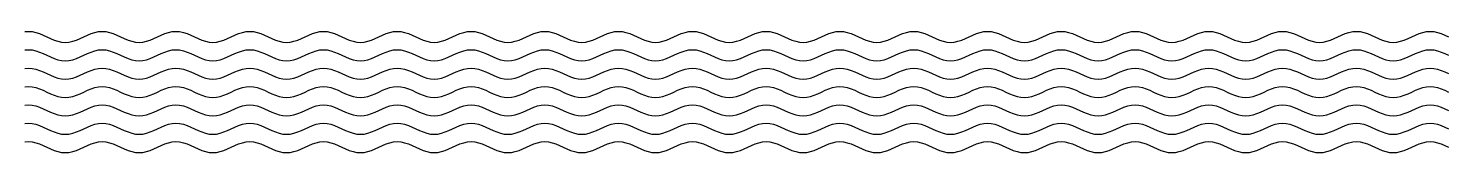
# Model space of a CAD drawing. Header units: metres. Extents: x 88 to 388, y 154 to 257.
# Drawn here: x 310.8 to 387.8, y 153.7 to 160.3 of the extents above; entities that cross this region are included whole.
import ezdxf

# ---------------------------------------------------------------- set-up
doc = ezdxf.new("R2010")
doc.units = ezdxf.units.M

msp = doc.modelspace()

# ---------------------------------------------------------------- linework, layer by layer
at = {"color": 7}
for points in [[(310.6, 160.285), (310.8, 160.3), (311, 160.285), (311.2, 160.243), (311.4, 160.176), (311.6, 160.093), (311.8, 160), (312, 159.907), (312.2, 159.824), (312.4, 159.757), (312.6, 159.715), (312.8, 159.7), (313, 159.715), (313.2, 159.757), (313.4, 159.824), (313.6, 159.907), (313.8, 160), (314, 160.093), (314.2, 160.176), (314.4, 160.243), (314.6, 160.285), (314.8, 160.3), (315, 160.285), (315.2, 160.243), (315.4, 160.176), (315.6, 160.093), (315.8, 160), (316, 159.907), (316.2, 159.824), (316.4, 159.757), (316.6, 159.715), (316.8, 159.7), (317, 159.715), (317.2, 159.757), (317.4, 159.824), (317.6, 159.907), (317.8, 160), (318, 160.093), (318.2, 160.176), (318.4, 160.243), (318.6, 160.285), (318.8, 160.3), (319, 160.285), (319.2, 160.243), (319.4, 160.176), (319.6, 160.093), (319.8, 160), (320, 159.907), (320.2, 159.824), (320.4, 159.757), (320.6, 159.715), (320.8, 159.7), (321, 159.715), (321.2, 159.757), (321.4, 159.824), (321.6, 159.907), (321.8, 160), (322, 160.093), (322.2, 160.176), (322.4, 160.243), (322.6, 160.285), (322.8, 160.3), (323, 160.285), (323.2, 160.243), (323.4, 160.176), (323.6, 160.093), (323.8, 160), (324, 159.907), (324.2, 159.824), (324.4, 159.757), (324.6, 159.715), (324.8, 159.7), (325, 159.715), (325.2, 159.757), (325.4, 159.824), (325.6, 159.907), (325.8, 160), (326, 160.093), (326.2, 160.176), (326.4, 160.243), (326.6, 160.285), (326.8, 160.3), (327, 160.285), (327.2, 160.243), (327.4, 160.176), (327.6, 160.093), (327.8, 160), (328, 159.907), (328.2, 159.824), (328.4, 159.757), (328.6, 159.715), (328.8, 159.7), (329, 159.715), (329.2, 159.757), (329.4, 159.824), (329.6, 159.907), (329.8, 160), (330, 160.093), (330.2, 160.176), (330.4, 160.243), (330.6, 160.285), (330.8, 160.3), (331, 160.285), (331.2, 160.243), (331.4, 160.176), (331.6, 160.093), (331.8, 160), (332, 159.907), (332.2, 159.824), (332.4, 159.757), (332.6, 159.715), (332.8, 159.7), (333, 159.715), (333.2, 159.757), (333.4, 159.824), (333.6, 159.907), (333.8, 160), (334, 160.093), (334.2, 160.176), (334.4, 160.243), (334.6, 160.285), (334.8, 160.3), (335, 160.285), (335.2, 160.243), (335.4, 160.176), (335.6, 160.093), (335.8, 160), (336, 159.907), (336.2, 159.824), (336.4, 159.757), (336.6, 159.715), (336.8, 159.7), (337, 159.715), (337.2, 159.757), (337.4, 159.824), (337.6, 159.907), (337.8, 160), (338, 160.093), (338.2, 160.176), (338.4, 160.243), (338.6, 160.285), (338.8, 160.3), (339, 160.285), (339.2, 160.243), (339.4, 160.176), (339.6, 160.093), (339.8, 160), (340, 159.907), (340.2, 159.824), (340.4, 159.757), (340.6, 159.715), (340.8, 159.7), (341, 159.715), (341.2, 159.757), (341.4, 159.824), (341.6, 159.907), (341.8, 160), (342, 160.093), (342.2, 160.176), (342.4, 160.243), (342.6, 160.285), (342.8, 160.3), (343, 160.285), (343.2, 160.243), (343.4, 160.176), (343.6, 160.093), (343.8, 160), (344, 159.907), (344.2, 159.824), (344.4, 159.757), (344.6, 159.715), (344.8, 159.7), (345, 159.715), (345.2, 159.757), (345.4, 159.824), (345.6, 159.907), (345.8, 160), (346, 160.093), (346.2, 160.176), (346.4, 160.243), (346.6, 160.285), (346.8, 160.3), (347, 160.285), (347.2, 160.243), (347.4, 160.176), (347.6, 160.093), (347.8, 160), (348, 159.907), (348.2, 159.824), (348.4, 159.757), (348.6, 159.715), (348.8, 159.7), (349, 159.715), (349.2, 159.757), (349.4, 159.824), (349.6, 159.907), (349.8, 160), (350, 160.093), (350.2, 160.176), (350.4, 160.243), (350.6, 160.285), (350.8, 160.3), (351, 160.285), (351.2, 160.243), (351.4, 160.176), (351.6, 160.093), (351.8, 160), (352, 159.907), (352.2, 159.824), (352.4, 159.757), (352.6, 159.715), (352.8, 159.7), (353, 159.715), (353.2, 159.757), (353.4, 159.824), (353.6, 159.907), (353.8, 160), (354, 160.093), (354.2, 160.176), (354.4, 160.243), (354.6, 160.285), (354.8, 160.3), (355, 160.285), (355.2, 160.243), (355.4, 160.176), (355.6, 160.093), (355.8, 160), (356, 159.907), (356.2, 159.824), (356.4, 159.757), (356.6, 159.715), (356.8, 159.7), (357, 159.715), (357.2, 159.757), (357.4, 159.824), (357.6, 159.907), (357.8, 160), (358, 160.093), (358.2, 160.176), (358.4, 160.243), (358.6, 160.285), (358.8, 160.3), (359, 160.285), (359.2, 160.243), (359.4, 160.176), (359.6, 160.093), (359.8, 160), (360, 159.907), (360.2, 159.824), (360.4, 159.757), (360.6, 159.715), (360.8, 159.7), (361, 159.715), (361.2, 159.757), (361.4, 159.824), (361.6, 159.907), (361.8, 160), (362, 160.093), (362.2, 160.176), (362.4, 160.243), (362.6, 160.285), (362.8, 160.3), (363, 160.285), (363.2, 160.243), (363.4, 160.176), (363.6, 160.093), (363.8, 160), (364, 159.907), (364.2, 159.824), (364.4, 159.757), (364.6, 159.715), (364.8, 159.7), (365, 159.715), (365.2, 159.757), (365.4, 159.824), (365.6, 159.907), (365.8, 160), (366, 160.093), (366.2, 160.176), (366.4, 160.243), (366.6, 160.285), (366.8, 160.3), (367, 160.285), (367.2, 160.243), (367.4, 160.176), (367.6, 160.093), (367.8, 160), (368, 159.907), (368.2, 159.824), (368.4, 159.757), (368.6, 159.715), (368.8, 159.7), (369, 159.715), (369.2, 159.757), (369.4, 159.824), (369.6, 159.907), (369.8, 160), (370, 160.093), (370.2, 160.176), (370.4, 160.243), (370.6, 160.285), (370.8, 160.3), (371, 160.285), (371.2, 160.243), (371.4, 160.176), (371.6, 160.093), (371.8, 160), (372, 159.907), (372.2, 159.824), (372.4, 159.757), (372.6, 159.715), (372.8, 159.7), (373, 159.715), (373.2, 159.757), (373.4, 159.824), (373.6, 159.907), (373.8, 160), (374, 160.093), (374.2, 160.176), (374.4, 160.243), (374.6, 160.285), (374.8, 160.3), (375, 160.285), (375.2, 160.243), (375.4, 160.176), (375.6, 160.093), (375.8, 160), (376, 159.907), (376.2, 159.824), (376.4, 159.757), (376.6, 159.715), (376.8, 159.7), (377, 159.715), (377.2, 159.757), (377.4, 159.824), (377.6, 159.907), (377.8, 160), (378, 160.093), (378.2, 160.176), (378.4, 160.243), (378.6, 160.285), (378.8, 160.3), (379, 160.285), (379.2, 160.243), (379.4, 160.176), (379.6, 160.093), (379.8, 160), (380, 159.907), (380.2, 159.824), (380.4, 159.757), (380.6, 159.715), (380.8, 159.7), (381, 159.715), (381.2, 159.757), (381.4, 159.824), (381.6, 159.907), (381.8, 160), (382, 160.093), (382.2, 160.176), (382.4, 160.243), (382.6, 160.285), (382.8, 160.3), (383, 160.285), (383.2, 160.243), (383.4, 160.176), (383.6, 160.093), (383.8, 160), (384, 159.907), (384.2, 159.824), (384.4, 159.757), (384.6, 159.715), (384.8, 159.7), (385, 159.715), (385.2, 159.757), (385.4, 159.824), (385.6, 159.907), (385.8, 160), (386, 160.093), (386.2, 160.176), (386.4, 160.243), (386.6, 160.285), (386.8, 160.3), (387, 160.285), (387.2, 160.243), (387.4, 160.176), (387.6, 160.093), (387.8, 160)], [(310.6, 159.285), (310.8, 159.3), (311, 159.285), (311.2, 159.243), (311.4, 159.176), (311.6, 159.093), (311.8, 159), (312, 158.907), (312.2, 158.824), (312.4, 158.757), (312.6, 158.715), (312.8, 158.7), (313, 158.715), (313.2, 158.757), (313.4, 158.824), (313.6, 158.907), (313.8, 159), (314, 159.093), (314.2, 159.176), (314.4, 159.243), (314.6, 159.285), (314.8, 159.3), (315, 159.285), (315.2, 159.243), (315.4, 159.176), (315.6, 159.093), (315.8, 159), (316, 158.907), (316.2, 158.824), (316.4, 158.757), (316.6, 158.715), (316.8, 158.7), (317, 158.715), (317.2, 158.757), (317.4, 158.824), (317.6, 158.907), (317.8, 159), (318, 159.093), (318.2, 159.176), (318.4, 159.243), (318.6, 159.285), (318.8, 159.3), (319, 159.285), (319.2, 159.243), (319.4, 159.176), (319.6, 159.093), (319.8, 159), (320, 158.907), (320.2, 158.824), (320.4, 158.757), (320.6, 158.715), (320.8, 158.7), (321, 158.715), (321.2, 158.757), (321.4, 158.824), (321.6, 158.907), (321.8, 159), (322, 159.093), (322.2, 159.176), (322.4, 159.243), (322.6, 159.285), (322.8, 159.3), (323, 159.285), (323.2, 159.243), (323.4, 159.176), (323.6, 159.093), (323.8, 159), (324, 158.907), (324.2, 158.824), (324.4, 158.757), (324.6, 158.715), (324.8, 158.7), (325, 158.715), (325.2, 158.757), (325.4, 158.824), (325.6, 158.907), (325.8, 159), (326, 159.093), (326.2, 159.176), (326.4, 159.243), (326.6, 159.285), (326.8, 159.3), (327, 159.285), (327.2, 159.243), (327.4, 159.176), (327.6, 159.093), (327.8, 159), (328, 158.907), (328.2, 158.824), (328.4, 158.757), (328.6, 158.715), (328.8, 158.7), (329, 158.715), (329.2, 158.757), (329.4, 158.824), (329.6, 158.907), (329.8, 159), (330, 159.093), (330.2, 159.176), (330.4, 159.243), (330.6, 159.285), (330.8, 159.3), (331, 159.285), (331.2, 159.243), (331.4, 159.176), (331.6, 159.093), (331.8, 159), (332, 158.907), (332.2, 158.824), (332.4, 158.757), (332.6, 158.715), (332.8, 158.7), (333, 158.715), (333.2, 158.757), (333.4, 158.824), (333.6, 158.907), (333.8, 159), (334, 159.093), (334.2, 159.176), (334.4, 159.243), (334.6, 159.285), (334.8, 159.3), (335, 159.285), (335.2, 159.243), (335.4, 159.176), (335.6, 159.093), (335.8, 159), (336, 158.907), (336.2, 158.824), (336.4, 158.757), (336.6, 158.715), (336.8, 158.7), (337, 158.715), (337.2, 158.757), (337.4, 158.824), (337.6, 158.907), (337.8, 159), (338, 159.093), (338.2, 159.176), (338.4, 159.243), (338.6, 159.285), (338.8, 159.3), (339, 159.285), (339.2, 159.243), (339.4, 159.176), (339.6, 159.093), (339.8, 159), (340, 158.907), (340.2, 158.824), (340.4, 158.757), (340.6, 158.715), (340.8, 158.7), (341, 158.715), (341.2, 158.757), (341.4, 158.824), (341.6, 158.907), (341.8, 159), (342, 159.093), (342.2, 159.176), (342.4, 159.243), (342.6, 159.285), (342.8, 159.3), (343, 159.285), (343.2, 159.243), (343.4, 159.176), (343.6, 159.093), (343.8, 159), (344, 158.907), (344.2, 158.824), (344.4, 158.757), (344.6, 158.715), (344.8, 158.7), (345, 158.715), (345.2, 158.757), (345.4, 158.824), (345.6, 158.907), (345.8, 159), (346, 159.093), (346.2, 159.176), (346.4, 159.243), (346.6, 159.285), (346.8, 159.3), (347, 159.285), (347.2, 159.243), (347.4, 159.176), (347.6, 159.093), (347.8, 159), (348, 158.907), (348.2, 158.824), (348.4, 158.757), (348.6, 158.715), (348.8, 158.7), (349, 158.715), (349.2, 158.757), (349.4, 158.824), (349.6, 158.907), (349.8, 159), (350, 159.093), (350.2, 159.176), (350.4, 159.243), (350.6, 159.285), (350.8, 159.3), (351, 159.285), (351.2, 159.243), (351.4, 159.176), (351.6, 159.093), (351.8, 159), (352, 158.907), (352.2, 158.824), (352.4, 158.757), (352.6, 158.715), (352.8, 158.7), (353, 158.715), (353.2, 158.757), (353.4, 158.824), (353.6, 158.907), (353.8, 159), (354, 159.093), (354.2, 159.176), (354.4, 159.243), (354.6, 159.285), (354.8, 159.3), (355, 159.285), (355.2, 159.243), (355.4, 159.176), (355.6, 159.093), (355.8, 159), (356, 158.907), (356.2, 158.824), (356.4, 158.757), (356.6, 158.715), (356.8, 158.7), (357, 158.715), (357.2, 158.757), (357.4, 158.824), (357.6, 158.907), (357.8, 159), (358, 159.093), (358.2, 159.176), (358.4, 159.243), (358.6, 159.285), (358.8, 159.3), (359, 159.285), (359.2, 159.243), (359.4, 159.176), (359.6, 159.093), (359.8, 159), (360, 158.907), (360.2, 158.824), (360.4, 158.757), (360.6, 158.715), (360.8, 158.7), (361, 158.715), (361.2, 158.757), (361.4, 158.824), (361.6, 158.907), (361.8, 159), (362, 159.093), (362.2, 159.176), (362.4, 159.243), (362.6, 159.285), (362.8, 159.3), (363, 159.285), (363.2, 159.243), (363.4, 159.176), (363.6, 159.093), (363.8, 159), (364, 158.907), (364.2, 158.824), (364.4, 158.757), (364.6, 158.715), (364.8, 158.7), (365, 158.715), (365.2, 158.757), (365.4, 158.824), (365.6, 158.907), (365.8, 159), (366, 159.093), (366.2, 159.176), (366.4, 159.243), (366.6, 159.285), (366.8, 159.3), (367, 159.285), (367.2, 159.243), (367.4, 159.176), (367.6, 159.093), (367.8, 159), (368, 158.907), (368.2, 158.824), (368.4, 158.757), (368.6, 158.715), (368.8, 158.7), (369, 158.715), (369.2, 158.757), (369.4, 158.824), (369.6, 158.907), (369.8, 159), (370, 159.093), (370.2, 159.176), (370.4, 159.243), (370.6, 159.285), (370.8, 159.3), (371, 159.285), (371.2, 159.243), (371.4, 159.176), (371.6, 159.093), (371.8, 159), (372, 158.907), (372.2, 158.824), (372.4, 158.757), (372.6, 158.715), (372.8, 158.7), (373, 158.715), (373.2, 158.757), (373.4, 158.824), (373.6, 158.907), (373.8, 159), (374, 159.093), (374.2, 159.176), (374.4, 159.243), (374.6, 159.285), (374.8, 159.3), (375, 159.285), (375.2, 159.243), (375.4, 159.176), (375.6, 159.093), (375.8, 159), (376, 158.907), (376.2, 158.824), (376.4, 158.757), (376.6, 158.715), (376.8, 158.7), (377, 158.715), (377.2, 158.757), (377.4, 158.824), (377.6, 158.907), (377.8, 159), (378, 159.093), (378.2, 159.176), (378.4, 159.243), (378.6, 159.285), (378.8, 159.3), (379, 159.285), (379.2, 159.243), (379.4, 159.176), (379.6, 159.093), (379.8, 159), (380, 158.907), (380.2, 158.824), (380.4, 158.757), (380.6, 158.715), (380.8, 158.7), (381, 158.715), (381.2, 158.757), (381.4, 158.824), (381.6, 158.907), (381.8, 159), (382, 159.093), (382.2, 159.176), (382.4, 159.243), (382.6, 159.285), (382.8, 159.3), (383, 159.285), (383.2, 159.243), (383.4, 159.176), (383.6, 159.093), (383.8, 159), (384, 158.907), (384.2, 158.824), (384.4, 158.757), (384.6, 158.715), (384.8, 158.7), (385, 158.715), (385.2, 158.757), (385.4, 158.824), (385.6, 158.907), (385.8, 159), (386, 159.093), (386.2, 159.176), (386.4, 159.243), (386.6, 159.285), (386.8, 159.3), (387, 159.285), (387.2, 159.243), (387.4, 159.176), (387.6, 159.093), (387.8, 159)], [(310.6, 158.285), (310.8, 158.3), (311, 158.285), (311.2, 158.243), (311.4, 158.176), (311.6, 158.093), (311.8, 158), (312, 157.907), (312.2, 157.824), (312.4, 157.757), (312.6, 157.715), (312.8, 157.7), (313, 157.715), (313.2, 157.757), (313.4, 157.824), (313.6, 157.907), (313.8, 158), (314, 158.093), (314.2, 158.176), (314.4, 158.243), (314.6, 158.285), (314.8, 158.3), (315, 158.285), (315.2, 158.243), (315.4, 158.176), (315.6, 158.093), (315.8, 158), (316, 157.907), (316.2, 157.824), (316.4, 157.757), (316.6, 157.715), (316.8, 157.7), (317, 157.715), (317.2, 157.757), (317.4, 157.824), (317.6, 157.907), (317.8, 158), (318, 158.093), (318.2, 158.176), (318.4, 158.243), (318.6, 158.285), (318.8, 158.3), (319, 158.285), (319.2, 158.243), (319.4, 158.176), (319.6, 158.093), (319.8, 158), (320, 157.907), (320.2, 157.824), (320.4, 157.757), (320.6, 157.715), (320.8, 157.7), (321, 157.715), (321.2, 157.757), (321.4, 157.824), (321.6, 157.907), (321.8, 158), (322, 158.093), (322.2, 158.176), (322.4, 158.243), (322.6, 158.285), (322.8, 158.3), (323, 158.285), (323.2, 158.243), (323.4, 158.176), (323.6, 158.093), (323.8, 158), (324, 157.907), (324.2, 157.824), (324.4, 157.757), (324.6, 157.715), (324.8, 157.7), (325, 157.715), (325.2, 157.757), (325.4, 157.824), (325.6, 157.907), (325.8, 158), (326, 158.093), (326.2, 158.176), (326.4, 158.243), (326.6, 158.285), (326.8, 158.3), (327, 158.285), (327.2, 158.243), (327.4, 158.176), (327.6, 158.093), (327.8, 158), (328, 157.907), (328.2, 157.824), (328.4, 157.757), (328.6, 157.715), (328.8, 157.7), (329, 157.715), (329.2, 157.757), (329.4, 157.824), (329.6, 157.907), (329.8, 158), (330, 158.093), (330.2, 158.176), (330.4, 158.243), (330.6, 158.285), (330.8, 158.3), (331, 158.285), (331.2, 158.243), (331.4, 158.176), (331.6, 158.093), (331.8, 158), (332, 157.907), (332.2, 157.824), (332.4, 157.757), (332.6, 157.715), (332.8, 157.7), (333, 157.715), (333.2, 157.757), (333.4, 157.824), (333.6, 157.907), (333.8, 158), (334, 158.093), (334.2, 158.176), (334.4, 158.243), (334.6, 158.285), (334.8, 158.3), (335, 158.285), (335.2, 158.243), (335.4, 158.176), (335.6, 158.093), (335.8, 158), (336, 157.907), (336.2, 157.824), (336.4, 157.757), (336.6, 157.715), (336.8, 157.7), (337, 157.715), (337.2, 157.757), (337.4, 157.824), (337.6, 157.907), (337.8, 158), (338, 158.093), (338.2, 158.176), (338.4, 158.243), (338.6, 158.285), (338.8, 158.3), (339, 158.285), (339.2, 158.243), (339.4, 158.176), (339.6, 158.093), (339.8, 158), (340, 157.907), (340.2, 157.824), (340.4, 157.757), (340.6, 157.715), (340.8, 157.7), (341, 157.715), (341.2, 157.757), (341.4, 157.824), (341.6, 157.907), (341.8, 158), (342, 158.093), (342.2, 158.176), (342.4, 158.243), (342.6, 158.285), (342.8, 158.3), (343, 158.285), (343.2, 158.243), (343.4, 158.176), (343.6, 158.093), (343.8, 158), (344, 157.907), (344.2, 157.824), (344.4, 157.757), (344.6, 157.715), (344.8, 157.7), (345, 157.715), (345.2, 157.757), (345.4, 157.824), (345.6, 157.907), (345.8, 158), (346, 158.093), (346.2, 158.176), (346.4, 158.243), (346.6, 158.285), (346.8, 158.3), (347, 158.285), (347.2, 158.243), (347.4, 158.176), (347.6, 158.093), (347.8, 158), (348, 157.907), (348.2, 157.824), (348.4, 157.757), (348.6, 157.715), (348.8, 157.7), (349, 157.715), (349.2, 157.757), (349.4, 157.824), (349.6, 157.907), (349.8, 158), (350, 158.093), (350.2, 158.176), (350.4, 158.243), (350.6, 158.285), (350.8, 158.3), (351, 158.285), (351.2, 158.243), (351.4, 158.176), (351.6, 158.093), (351.8, 158), (352, 157.907), (352.2, 157.824), (352.4, 157.757), (352.6, 157.715), (352.8, 157.7), (353, 157.715), (353.2, 157.757), (353.4, 157.824), (353.6, 157.907), (353.8, 158), (354, 158.093), (354.2, 158.176), (354.4, 158.243), (354.6, 158.285), (354.8, 158.3), (355, 158.285), (355.2, 158.243), (355.4, 158.176), (355.6, 158.093), (355.8, 158), (356, 157.907), (356.2, 157.824), (356.4, 157.757), (356.6, 157.715), (356.8, 157.7), (357, 157.715), (357.2, 157.757), (357.4, 157.824), (357.6, 157.907), (357.8, 158), (358, 158.093), (358.2, 158.176), (358.4, 158.243), (358.6, 158.285), (358.8, 158.3), (359, 158.285), (359.2, 158.243), (359.4, 158.176), (359.6, 158.093), (359.8, 158), (360, 157.907), (360.2, 157.824), (360.4, 157.757), (360.6, 157.715), (360.8, 157.7), (361, 157.715), (361.2, 157.757), (361.4, 157.824), (361.6, 157.907), (361.8, 158), (362, 158.093), (362.2, 158.176), (362.4, 158.243), (362.6, 158.285), (362.8, 158.3), (363, 158.285), (363.2, 158.243), (363.4, 158.176), (363.6, 158.093), (363.8, 158), (364, 157.907), (364.2, 157.824), (364.4, 157.757), (364.6, 157.715), (364.8, 157.7), (365, 157.715), (365.2, 157.757), (365.4, 157.824), (365.6, 157.907), (365.8, 158), (366, 158.093), (366.2, 158.176), (366.4, 158.243), (366.6, 158.285), (366.8, 158.3), (367, 158.285), (367.2, 158.243), (367.4, 158.176), (367.6, 158.093), (367.8, 158), (368, 157.907), (368.2, 157.824), (368.4, 157.757), (368.6, 157.715), (368.8, 157.7), (369, 157.715), (369.2, 157.757), (369.4, 157.824), (369.6, 157.907), (369.8, 158), (370, 158.093), (370.2, 158.176), (370.4, 158.243), (370.6, 158.285), (370.8, 158.3), (371, 158.285), (371.2, 158.243), (371.4, 158.176), (371.6, 158.093), (371.8, 158), (372, 157.907), (372.2, 157.824), (372.4, 157.757), (372.6, 157.715), (372.8, 157.7), (373, 157.715), (373.2, 157.757), (373.4, 157.824), (373.6, 157.907), (373.8, 158), (374, 158.093), (374.2, 158.176), (374.4, 158.243), (374.6, 158.285), (374.8, 158.3), (375, 158.285), (375.2, 158.243), (375.4, 158.176), (375.6, 158.093), (375.8, 158), (376, 157.907), (376.2, 157.824), (376.4, 157.757), (376.6, 157.715), (376.8, 157.7), (377, 157.715), (377.2, 157.757), (377.4, 157.824), (377.6, 157.907), (377.8, 158), (378, 158.093), (378.2, 158.176), (378.4, 158.243), (378.6, 158.285), (378.8, 158.3), (379, 158.285), (379.2, 158.243), (379.4, 158.176), (379.6, 158.093), (379.8, 158), (380, 157.907), (380.2, 157.824), (380.4, 157.757), (380.6, 157.715), (380.8, 157.7), (381, 157.715), (381.2, 157.757), (381.4, 157.824), (381.6, 157.907), (381.8, 158), (382, 158.093), (382.2, 158.176), (382.4, 158.243), (382.6, 158.285), (382.8, 158.3), (383, 158.285), (383.2, 158.243), (383.4, 158.176), (383.6, 158.093), (383.8, 158), (384, 157.907), (384.2, 157.824), (384.4, 157.757), (384.6, 157.715), (384.8, 157.7), (385, 157.715), (385.2, 157.757), (385.4, 157.824), (385.6, 157.907), (385.8, 158), (386, 158.093), (386.2, 158.176), (386.4, 158.243), (386.6, 158.285), (386.8, 158.3), (387, 158.285), (387.2, 158.243), (387.4, 158.176), (387.6, 158.093), (387.8, 158)], [(310.6, 157.285), (310.8, 157.3), (311, 157.285), (311.2, 157.243), (311.4, 157.176), (311.6, 157.093), (311.8, 157), (312, 156.907), (312.2, 156.824), (312.4, 156.757), (312.6, 156.715), (312.8, 156.7), (313, 156.715), (313.2, 156.757), (313.4, 156.824), (313.6, 156.907), (313.8, 157), (314, 157.093), (314.2, 157.176), (314.4, 157.243), (314.6, 157.285), (314.8, 157.3), (315, 157.285), (315.2, 157.243), (315.4, 157.176), (315.6, 157.093), (315.8, 157), (316, 156.907), (316.2, 156.824), (316.4, 156.757), (316.6, 156.715), (316.8, 156.7), (317, 156.715), (317.2, 156.757), (317.4, 156.824), (317.6, 156.907), (317.8, 157), (318, 157.093), (318.2, 157.176), (318.4, 157.243), (318.6, 157.285), (318.8, 157.3), (319, 157.285), (319.2, 157.243), (319.4, 157.176), (319.6, 157.093), (319.8, 157), (320, 156.907), (320.2, 156.824), (320.4, 156.757), (320.6, 156.715), (320.8, 156.7), (321, 156.715), (321.2, 156.757), (321.4, 156.824), (321.6, 156.907), (321.8, 157), (322, 157.093), (322.2, 157.176), (322.4, 157.243), (322.6, 157.285), (322.8, 157.3), (323, 157.285), (323.2, 157.243), (323.4, 157.176), (323.6, 157.093), (323.8, 157), (324, 156.907), (324.2, 156.824), (324.4, 156.757), (324.6, 156.715), (324.8, 156.7), (325, 156.715), (325.2, 156.757), (325.4, 156.824), (325.6, 156.907), (325.8, 157), (326, 157.093), (326.2, 157.176), (326.4, 157.243), (326.6, 157.285), (326.8, 157.3), (327, 157.285), (327.2, 157.243), (327.4, 157.176), (327.6, 157.093), (327.8, 157), (328, 156.907), (328.2, 156.824), (328.4, 156.757), (328.6, 156.715), (328.8, 156.7), (329, 156.715), (329.2, 156.757), (329.4, 156.824), (329.6, 156.907), (329.8, 157), (330, 157.093), (330.2, 157.176), (330.4, 157.243), (330.6, 157.285), (330.8, 157.3), (331, 157.285), (331.2, 157.243), (331.4, 157.176), (331.6, 157.093), (331.8, 157), (332, 156.907), (332.2, 156.824), (332.4, 156.757), (332.6, 156.715), (332.8, 156.7), (333, 156.715), (333.2, 156.757), (333.4, 156.824), (333.6, 156.907), (333.8, 157), (334, 157.093), (334.2, 157.176), (334.4, 157.243), (334.6, 157.285), (334.8, 157.3), (335, 157.285), (335.2, 157.243), (335.4, 157.176), (335.6, 157.093), (335.8, 157), (336, 156.907), (336.2, 156.824), (336.4, 156.757), (336.6, 156.715), (336.8, 156.7), (337, 156.715), (337.2, 156.757), (337.4, 156.824), (337.6, 156.907), (337.8, 157), (338, 157.093), (338.2, 157.176), (338.4, 157.243), (338.6, 157.285), (338.8, 157.3), (339, 157.285), (339.2, 157.243), (339.4, 157.176), (339.6, 157.093), (339.8, 157), (340, 156.907), (340.2, 156.824), (340.4, 156.757), (340.6, 156.715), (340.8, 156.7), (341, 156.715), (341.2, 156.757), (341.4, 156.824), (341.6, 156.907), (341.8, 157), (342, 157.093), (342.2, 157.176), (342.4, 157.243), (342.6, 157.285), (342.8, 157.3), (343, 157.285), (343.2, 157.243), (343.4, 157.176), (343.6, 157.093), (343.8, 157), (344, 156.907), (344.2, 156.824), (344.4, 156.757), (344.6, 156.715), (344.8, 156.7), (345, 156.715), (345.2, 156.757), (345.4, 156.824), (345.6, 156.907), (345.8, 157), (346, 157.093), (346.2, 157.176), (346.4, 157.243), (346.6, 157.285), (346.8, 157.3), (347, 157.285), (347.2, 157.243), (347.4, 157.176), (347.6, 157.093), (347.8, 157), (348, 156.907), (348.2, 156.824), (348.4, 156.757), (348.6, 156.715), (348.8, 156.7), (349, 156.715), (349.2, 156.757), (349.4, 156.824), (349.6, 156.907), (349.8, 157), (350, 157.093), (350.2, 157.176), (350.4, 157.243), (350.6, 157.285), (350.8, 157.3), (351, 157.285), (351.2, 157.243), (351.4, 157.176), (351.6, 157.093), (351.8, 157), (352, 156.907), (352.2, 156.824), (352.4, 156.757), (352.6, 156.715), (352.8, 156.7), (353, 156.715), (353.2, 156.757), (353.4, 156.824), (353.6, 156.907), (353.8, 157), (354, 157.093), (354.2, 157.176), (354.4, 157.243), (354.6, 157.285), (354.8, 157.3), (355, 157.285), (355.2, 157.243), (355.4, 157.176), (355.6, 157.093), (355.8, 157), (356, 156.907), (356.2, 156.824), (356.4, 156.757), (356.6, 156.715), (356.8, 156.7), (357, 156.715), (357.2, 156.757), (357.4, 156.824), (357.6, 156.907), (357.8, 157), (358, 157.093), (358.2, 157.176), (358.4, 157.243), (358.6, 157.285), (358.8, 157.3), (359, 157.285), (359.2, 157.243), (359.4, 157.176), (359.6, 157.093), (359.8, 157), (360, 156.907), (360.2, 156.824), (360.4, 156.757), (360.6, 156.715), (360.8, 156.7), (361, 156.715), (361.2, 156.757), (361.4, 156.824), (361.6, 156.907), (361.8, 157), (362, 157.093), (362.2, 157.176), (362.4, 157.243), (362.6, 157.285), (362.8, 157.3), (363, 157.285), (363.2, 157.243), (363.4, 157.176), (363.6, 157.093), (363.8, 157), (364, 156.907), (364.2, 156.824), (364.4, 156.757), (364.6, 156.715), (364.8, 156.7), (365, 156.715), (365.2, 156.757), (365.4, 156.824), (365.6, 156.907), (365.8, 157), (366, 157.093), (366.2, 157.176), (366.4, 157.243), (366.6, 157.285), (366.8, 157.3), (367, 157.285), (367.2, 157.243), (367.4, 157.176), (367.6, 157.093), (367.8, 157), (368, 156.907), (368.2, 156.824), (368.4, 156.757), (368.6, 156.715), (368.8, 156.7), (369, 156.715), (369.2, 156.757), (369.4, 156.824), (369.6, 156.907), (369.8, 157), (370, 157.093), (370.2, 157.176), (370.4, 157.243), (370.6, 157.285), (370.8, 157.3), (371, 157.285), (371.2, 157.243), (371.4, 157.176), (371.6, 157.093), (371.8, 157), (372, 156.907), (372.2, 156.824), (372.4, 156.757), (372.6, 156.715), (372.8, 156.7), (373, 156.715), (373.2, 156.757), (373.4, 156.824), (373.6, 156.907), (373.8, 157), (374, 157.093), (374.2, 157.176), (374.4, 157.243), (374.6, 157.285), (374.8, 157.3), (375, 157.285), (375.2, 157.243), (375.4, 157.176), (375.6, 157.093), (375.8, 157), (376, 156.907), (376.2, 156.824), (376.4, 156.757), (376.6, 156.715), (376.8, 156.7), (377, 156.715), (377.2, 156.757), (377.4, 156.824), (377.6, 156.907), (377.8, 157), (378, 157.093), (378.2, 157.176), (378.4, 157.243), (378.6, 157.285), (378.8, 157.3), (379, 157.285), (379.2, 157.243), (379.4, 157.176), (379.6, 157.093), (379.8, 157), (380, 156.907), (380.2, 156.824), (380.4, 156.757), (380.6, 156.715), (380.8, 156.7), (381, 156.715), (381.2, 156.757), (381.4, 156.824), (381.6, 156.907), (381.8, 157), (382, 157.093), (382.2, 157.176), (382.4, 157.243), (382.6, 157.285), (382.8, 157.3), (383, 157.285), (383.2, 157.243), (383.4, 157.176), (383.6, 157.093), (383.8, 157), (384, 156.907), (384.2, 156.824), (384.4, 156.757), (384.6, 156.715), (384.8, 156.7), (385, 156.715), (385.2, 156.757), (385.4, 156.824), (385.6, 156.907), (385.8, 157), (386, 157.093), (386.2, 157.176), (386.4, 157.243), (386.6, 157.285), (386.8, 157.3), (387, 157.285), (387.2, 157.243), (387.4, 157.176), (387.6, 157.093), (387.8, 157)], [(310.6, 156.285), (310.8, 156.3), (311, 156.285), (311.2, 156.243), (311.4, 156.176), (311.6, 156.093), (311.8, 156), (312, 155.907), (312.2, 155.824), (312.4, 155.757), (312.6, 155.715), (312.8, 155.7), (313, 155.715), (313.2, 155.757), (313.4, 155.824), (313.6, 155.907), (313.8, 156), (314, 156.093), (314.2, 156.176), (314.4, 156.243), (314.6, 156.285), (314.8, 156.3), (315, 156.285), (315.2, 156.243), (315.4, 156.176), (315.6, 156.093), (315.8, 156), (316, 155.907), (316.2, 155.824), (316.4, 155.757), (316.6, 155.715), (316.8, 155.7), (317, 155.715), (317.2, 155.757), (317.4, 155.824), (317.6, 155.907), (317.8, 156), (318, 156.093), (318.2, 156.176), (318.4, 156.243), (318.6, 156.285), (318.8, 156.3), (319, 156.285), (319.2, 156.243), (319.4, 156.176), (319.6, 156.093), (319.8, 156), (320, 155.907), (320.2, 155.824), (320.4, 155.757), (320.6, 155.715), (320.8, 155.7), (321, 155.715), (321.2, 155.757), (321.4, 155.824), (321.6, 155.907), (321.8, 156), (322, 156.093), (322.2, 156.176), (322.4, 156.243), (322.6, 156.285), (322.8, 156.3), (323, 156.285), (323.2, 156.243), (323.4, 156.176), (323.6, 156.093), (323.8, 156), (324, 155.907), (324.2, 155.824), (324.4, 155.757), (324.6, 155.715), (324.8, 155.7), (325, 155.715), (325.2, 155.757), (325.4, 155.824), (325.6, 155.907), (325.8, 156), (326, 156.093), (326.2, 156.176), (326.4, 156.243), (326.6, 156.285), (326.8, 156.3), (327, 156.285), (327.2, 156.243), (327.4, 156.176), (327.6, 156.093), (327.8, 156), (328, 155.907), (328.2, 155.824), (328.4, 155.757), (328.6, 155.715), (328.8, 155.7), (329, 155.715), (329.2, 155.757), (329.4, 155.824), (329.6, 155.907), (329.8, 156), (330, 156.093), (330.2, 156.176), (330.4, 156.243), (330.6, 156.285), (330.8, 156.3), (331, 156.285), (331.2, 156.243), (331.4, 156.176), (331.6, 156.093), (331.8, 156), (332, 155.907), (332.2, 155.824), (332.4, 155.757), (332.6, 155.715), (332.8, 155.7), (333, 155.715), (333.2, 155.757), (333.4, 155.824), (333.6, 155.907), (333.8, 156), (334, 156.093), (334.2, 156.176), (334.4, 156.243), (334.6, 156.285), (334.8, 156.3), (335, 156.285), (335.2, 156.243), (335.4, 156.176), (335.6, 156.093), (335.8, 156), (336, 155.907), (336.2, 155.824), (336.4, 155.757), (336.6, 155.715), (336.8, 155.7), (337, 155.715), (337.2, 155.757), (337.4, 155.824), (337.6, 155.907), (337.8, 156), (338, 156.093), (338.2, 156.176), (338.4, 156.243), (338.6, 156.285), (338.8, 156.3), (339, 156.285), (339.2, 156.243), (339.4, 156.176), (339.6, 156.093), (339.8, 156), (340, 155.907), (340.2, 155.824), (340.4, 155.757), (340.6, 155.715), (340.8, 155.7), (341, 155.715), (341.2, 155.757), (341.4, 155.824), (341.6, 155.907), (341.8, 156), (342, 156.093), (342.2, 156.176), (342.4, 156.243), (342.6, 156.285), (342.8, 156.3), (343, 156.285), (343.2, 156.243), (343.4, 156.176), (343.6, 156.093), (343.8, 156), (344, 155.907), (344.2, 155.824), (344.4, 155.757), (344.6, 155.715), (344.8, 155.7), (345, 155.715), (345.2, 155.757), (345.4, 155.824), (345.6, 155.907), (345.8, 156), (346, 156.093), (346.2, 156.176), (346.4, 156.243), (346.6, 156.285), (346.8, 156.3), (347, 156.285), (347.2, 156.243), (347.4, 156.176), (347.6, 156.093), (347.8, 156), (348, 155.907), (348.2, 155.824), (348.4, 155.757), (348.6, 155.715), (348.8, 155.7), (349, 155.715), (349.2, 155.757), (349.4, 155.824), (349.6, 155.907), (349.8, 156), (350, 156.093), (350.2, 156.176), (350.4, 156.243), (350.6, 156.285), (350.8, 156.3), (351, 156.285), (351.2, 156.243), (351.4, 156.176), (351.6, 156.093), (351.8, 156), (352, 155.907), (352.2, 155.824), (352.4, 155.757), (352.6, 155.715), (352.8, 155.7), (353, 155.715), (353.2, 155.757), (353.4, 155.824), (353.6, 155.907), (353.8, 156), (354, 156.093), (354.2, 156.176), (354.4, 156.243), (354.6, 156.285), (354.8, 156.3), (355, 156.285), (355.2, 156.243), (355.4, 156.176), (355.6, 156.093), (355.8, 156), (356, 155.907), (356.2, 155.824), (356.4, 155.757), (356.6, 155.715), (356.8, 155.7), (357, 155.715), (357.2, 155.757), (357.4, 155.824), (357.6, 155.907), (357.8, 156), (358, 156.093), (358.2, 156.176), (358.4, 156.243), (358.6, 156.285), (358.8, 156.3), (359, 156.285), (359.2, 156.243), (359.4, 156.176), (359.6, 156.093), (359.8, 156), (360, 155.907), (360.2, 155.824), (360.4, 155.757), (360.6, 155.715), (360.8, 155.7), (361, 155.715), (361.2, 155.757), (361.4, 155.824), (361.6, 155.907), (361.8, 156), (362, 156.093), (362.2, 156.176), (362.4, 156.243), (362.6, 156.285), (362.8, 156.3), (363, 156.285), (363.2, 156.243), (363.4, 156.176), (363.6, 156.093), (363.8, 156), (364, 155.907), (364.2, 155.824), (364.4, 155.757), (364.6, 155.715), (364.8, 155.7), (365, 155.715), (365.2, 155.757), (365.4, 155.824), (365.6, 155.907), (365.8, 156), (366, 156.093), (366.2, 156.176), (366.4, 156.243), (366.6, 156.285), (366.8, 156.3), (367, 156.285), (367.2, 156.243), (367.4, 156.176), (367.6, 156.093), (367.8, 156), (368, 155.907), (368.2, 155.824), (368.4, 155.757), (368.6, 155.715), (368.8, 155.7), (369, 155.715), (369.2, 155.757), (369.4, 155.824), (369.6, 155.907), (369.8, 156), (370, 156.093), (370.2, 156.176), (370.4, 156.243), (370.6, 156.285), (370.8, 156.3), (371, 156.285), (371.2, 156.243), (371.4, 156.176), (371.6, 156.093), (371.8, 156), (372, 155.907), (372.2, 155.824), (372.4, 155.757), (372.6, 155.715), (372.8, 155.7), (373, 155.715), (373.2, 155.757), (373.4, 155.824), (373.6, 155.907), (373.8, 156), (374, 156.093), (374.2, 156.176), (374.4, 156.243), (374.6, 156.285), (374.8, 156.3), (375, 156.285), (375.2, 156.243), (375.4, 156.176), (375.6, 156.093), (375.8, 156), (376, 155.907), (376.2, 155.824), (376.4, 155.757), (376.6, 155.715), (376.8, 155.7), (377, 155.715), (377.2, 155.757), (377.4, 155.824), (377.6, 155.907), (377.8, 156), (378, 156.093), (378.2, 156.176), (378.4, 156.243), (378.6, 156.285), (378.8, 156.3), (379, 156.285), (379.2, 156.243), (379.4, 156.176), (379.6, 156.093), (379.8, 156), (380, 155.907), (380.2, 155.824), (380.4, 155.757), (380.6, 155.715), (380.8, 155.7), (381, 155.715), (381.2, 155.757), (381.4, 155.824), (381.6, 155.907), (381.8, 156), (382, 156.093), (382.2, 156.176), (382.4, 156.243), (382.6, 156.285), (382.8, 156.3), (383, 156.285), (383.2, 156.243), (383.4, 156.176), (383.6, 156.093), (383.8, 156), (384, 155.907), (384.2, 155.824), (384.4, 155.757), (384.6, 155.715), (384.8, 155.7), (385, 155.715), (385.2, 155.757), (385.4, 155.824), (385.6, 155.907), (385.8, 156), (386, 156.093), (386.2, 156.176), (386.4, 156.243), (386.6, 156.285), (386.8, 156.3), (387, 156.285), (387.2, 156.243), (387.4, 156.176), (387.6, 156.093), (387.8, 156)], [(310.6, 155.285), (310.8, 155.3), (311, 155.285), (311.2, 155.243), (311.4, 155.176), (311.6, 155.093), (311.8, 155), (312, 154.907), (312.2, 154.824), (312.4, 154.757), (312.6, 154.715), (312.8, 154.7), (313, 154.715), (313.2, 154.757), (313.4, 154.824), (313.6, 154.907), (313.8, 155), (314, 155.093), (314.2, 155.176), (314.4, 155.243), (314.6, 155.285), (314.8, 155.3), (315, 155.285), (315.2, 155.243), (315.4, 155.176), (315.6, 155.093), (315.8, 155), (316, 154.907), (316.2, 154.824), (316.4, 154.757), (316.6, 154.715), (316.8, 154.7), (317, 154.715), (317.2, 154.757), (317.4, 154.824), (317.6, 154.907), (317.8, 155), (318, 155.093), (318.2, 155.176), (318.4, 155.243), (318.6, 155.285), (318.8, 155.3), (319, 155.285), (319.2, 155.243), (319.4, 155.176), (319.6, 155.093), (319.8, 155), (320, 154.907), (320.2, 154.824), (320.4, 154.757), (320.6, 154.715), (320.8, 154.7), (321, 154.715), (321.2, 154.757), (321.4, 154.824), (321.6, 154.907), (321.8, 155), (322, 155.093), (322.2, 155.176), (322.4, 155.243), (322.6, 155.285), (322.8, 155.3), (323, 155.285), (323.2, 155.243), (323.4, 155.176), (323.6, 155.093), (323.8, 155), (324, 154.907), (324.2, 154.824), (324.4, 154.757), (324.6, 154.715), (324.8, 154.7), (325, 154.715), (325.2, 154.757), (325.4, 154.824), (325.6, 154.907), (325.8, 155), (326, 155.093), (326.2, 155.176), (326.4, 155.243), (326.6, 155.285), (326.8, 155.3), (327, 155.285), (327.2, 155.243), (327.4, 155.176), (327.6, 155.093), (327.8, 155), (328, 154.907), (328.2, 154.824), (328.4, 154.757), (328.6, 154.715), (328.8, 154.7), (329, 154.715), (329.2, 154.757), (329.4, 154.824), (329.6, 154.907), (329.8, 155), (330, 155.093), (330.2, 155.176), (330.4, 155.243), (330.6, 155.285), (330.8, 155.3), (331, 155.285), (331.2, 155.243), (331.4, 155.176), (331.6, 155.093), (331.8, 155), (332, 154.907), (332.2, 154.824), (332.4, 154.757), (332.6, 154.715), (332.8, 154.7), (333, 154.715), (333.2, 154.757), (333.4, 154.824), (333.6, 154.907), (333.8, 155), (334, 155.093), (334.2, 155.176), (334.4, 155.243), (334.6, 155.285), (334.8, 155.3), (335, 155.285), (335.2, 155.243), (335.4, 155.176), (335.6, 155.093), (335.8, 155), (336, 154.907), (336.2, 154.824), (336.4, 154.757), (336.6, 154.715), (336.8, 154.7), (337, 154.715), (337.2, 154.757), (337.4, 154.824), (337.6, 154.907), (337.8, 155), (338, 155.093), (338.2, 155.176), (338.4, 155.243), (338.6, 155.285), (338.8, 155.3), (339, 155.285), (339.2, 155.243), (339.4, 155.176), (339.6, 155.093), (339.8, 155), (340, 154.907), (340.2, 154.824), (340.4, 154.757), (340.6, 154.715), (340.8, 154.7), (341, 154.715), (341.2, 154.757), (341.4, 154.824), (341.6, 154.907), (341.8, 155), (342, 155.093), (342.2, 155.176), (342.4, 155.243), (342.6, 155.285), (342.8, 155.3), (343, 155.285), (343.2, 155.243), (343.4, 155.176), (343.6, 155.093), (343.8, 155), (344, 154.907), (344.2, 154.824), (344.4, 154.757), (344.6, 154.715), (344.8, 154.7), (345, 154.715), (345.2, 154.757), (345.4, 154.824), (345.6, 154.907), (345.8, 155), (346, 155.093), (346.2, 155.176), (346.4, 155.243), (346.6, 155.285), (346.8, 155.3), (347, 155.285), (347.2, 155.243), (347.4, 155.176), (347.6, 155.093), (347.8, 155), (348, 154.907), (348.2, 154.824), (348.4, 154.757), (348.6, 154.715), (348.8, 154.7), (349, 154.715), (349.2, 154.757), (349.4, 154.824), (349.6, 154.907), (349.8, 155), (350, 155.093), (350.2, 155.176), (350.4, 155.243), (350.6, 155.285), (350.8, 155.3), (351, 155.285), (351.2, 155.243), (351.4, 155.176), (351.6, 155.093), (351.8, 155), (352, 154.907), (352.2, 154.824), (352.4, 154.757), (352.6, 154.715), (352.8, 154.7), (353, 154.715), (353.2, 154.757), (353.4, 154.824), (353.6, 154.907), (353.8, 155), (354, 155.093), (354.2, 155.176), (354.4, 155.243), (354.6, 155.285), (354.8, 155.3), (355, 155.285), (355.2, 155.243), (355.4, 155.176), (355.6, 155.093), (355.8, 155), (356, 154.907), (356.2, 154.824), (356.4, 154.757), (356.6, 154.715), (356.8, 154.7), (357, 154.715), (357.2, 154.757), (357.4, 154.824), (357.6, 154.907), (357.8, 155), (358, 155.093), (358.2, 155.176), (358.4, 155.243), (358.6, 155.285), (358.8, 155.3), (359, 155.285), (359.2, 155.243), (359.4, 155.176), (359.6, 155.093), (359.8, 155), (360, 154.907), (360.2, 154.824), (360.4, 154.757), (360.6, 154.715), (360.8, 154.7), (361, 154.715), (361.2, 154.757), (361.4, 154.824), (361.6, 154.907), (361.8, 155), (362, 155.093), (362.2, 155.176), (362.4, 155.243), (362.6, 155.285), (362.8, 155.3), (363, 155.285), (363.2, 155.243), (363.4, 155.176), (363.6, 155.093), (363.8, 155), (364, 154.907), (364.2, 154.824), (364.4, 154.757), (364.6, 154.715), (364.8, 154.7), (365, 154.715), (365.2, 154.757), (365.4, 154.824), (365.6, 154.907), (365.8, 155), (366, 155.093), (366.2, 155.176), (366.4, 155.243), (366.6, 155.285), (366.8, 155.3), (367, 155.285), (367.2, 155.243), (367.4, 155.176), (367.6, 155.093), (367.8, 155), (368, 154.907), (368.2, 154.824), (368.4, 154.757), (368.6, 154.715), (368.8, 154.7), (369, 154.715), (369.2, 154.757), (369.4, 154.824), (369.6, 154.907), (369.8, 155), (370, 155.093), (370.2, 155.176), (370.4, 155.243), (370.6, 155.285), (370.8, 155.3), (371, 155.285), (371.2, 155.243), (371.4, 155.176), (371.6, 155.093), (371.8, 155), (372, 154.907), (372.2, 154.824), (372.4, 154.757), (372.6, 154.715), (372.8, 154.7), (373, 154.715), (373.2, 154.757), (373.4, 154.824), (373.6, 154.907), (373.8, 155), (374, 155.093), (374.2, 155.176), (374.4, 155.243), (374.6, 155.285), (374.8, 155.3), (375, 155.285), (375.2, 155.243), (375.4, 155.176), (375.6, 155.093), (375.8, 155), (376, 154.907), (376.2, 154.824), (376.4, 154.757), (376.6, 154.715), (376.8, 154.7), (377, 154.715), (377.2, 154.757), (377.4, 154.824), (377.6, 154.907), (377.8, 155), (378, 155.093), (378.2, 155.176), (378.4, 155.243), (378.6, 155.285), (378.8, 155.3), (379, 155.285), (379.2, 155.243), (379.4, 155.176), (379.6, 155.093), (379.8, 155), (380, 154.907), (380.2, 154.824), (380.4, 154.757), (380.6, 154.715), (380.8, 154.7), (381, 154.715), (381.2, 154.757), (381.4, 154.824), (381.6, 154.907), (381.8, 155), (382, 155.093), (382.2, 155.176), (382.4, 155.243), (382.6, 155.285), (382.8, 155.3), (383, 155.285), (383.2, 155.243), (383.4, 155.176), (383.6, 155.093), (383.8, 155), (384, 154.907), (384.2, 154.824), (384.4, 154.757), (384.6, 154.715), (384.8, 154.7), (385, 154.715), (385.2, 154.757), (385.4, 154.824), (385.6, 154.907), (385.8, 155), (386, 155.093), (386.2, 155.176), (386.4, 155.243), (386.6, 155.285), (386.8, 155.3), (387, 155.285), (387.2, 155.243), (387.4, 155.176), (387.6, 155.093), (387.8, 155)], [(310.6, 154.285), (310.8, 154.3), (311, 154.285), (311.2, 154.243), (311.4, 154.176), (311.6, 154.093), (311.8, 154), (312, 153.907), (312.2, 153.824), (312.4, 153.757), (312.6, 153.715), (312.8, 153.7), (313, 153.715), (313.2, 153.757), (313.4, 153.824), (313.6, 153.907), (313.8, 154), (314, 154.093), (314.2, 154.176), (314.4, 154.243), (314.6, 154.285), (314.8, 154.3), (315, 154.285), (315.2, 154.243), (315.4, 154.176), (315.6, 154.093), (315.8, 154), (316, 153.907), (316.2, 153.824), (316.4, 153.757), (316.6, 153.715), (316.8, 153.7), (317, 153.715), (317.2, 153.757), (317.4, 153.824), (317.6, 153.907), (317.8, 154), (318, 154.093), (318.2, 154.176), (318.4, 154.243), (318.6, 154.285), (318.8, 154.3), (319, 154.285), (319.2, 154.243), (319.4, 154.176), (319.6, 154.093), (319.8, 154), (320, 153.907), (320.2, 153.824), (320.4, 153.757), (320.6, 153.715), (320.8, 153.7), (321, 153.715), (321.2, 153.757), (321.4, 153.824), (321.6, 153.907), (321.8, 154), (322, 154.093), (322.2, 154.176), (322.4, 154.243), (322.6, 154.285), (322.8, 154.3), (323, 154.285), (323.2, 154.243), (323.4, 154.176), (323.6, 154.093), (323.8, 154), (324, 153.907), (324.2, 153.824), (324.4, 153.757), (324.6, 153.715), (324.8, 153.7), (325, 153.715), (325.2, 153.757), (325.4, 153.824), (325.6, 153.907), (325.8, 154), (326, 154.093), (326.2, 154.176), (326.4, 154.243), (326.6, 154.285), (326.8, 154.3), (327, 154.285), (327.2, 154.243), (327.4, 154.176), (327.6, 154.093), (327.8, 154), (328, 153.907), (328.2, 153.824), (328.4, 153.757), (328.6, 153.715), (328.8, 153.7), (329, 153.715), (329.2, 153.757), (329.4, 153.824), (329.6, 153.907), (329.8, 154), (330, 154.093), (330.2, 154.176), (330.4, 154.243), (330.6, 154.285), (330.8, 154.3), (331, 154.285), (331.2, 154.243), (331.4, 154.176), (331.6, 154.093), (331.8, 154), (332, 153.907), (332.2, 153.824), (332.4, 153.757), (332.6, 153.715), (332.8, 153.7), (333, 153.715), (333.2, 153.757), (333.4, 153.824), (333.6, 153.907), (333.8, 154), (334, 154.093), (334.2, 154.176), (334.4, 154.243), (334.6, 154.285), (334.8, 154.3), (335, 154.285), (335.2, 154.243), (335.4, 154.176), (335.6, 154.093), (335.8, 154), (336, 153.907), (336.2, 153.824), (336.4, 153.757), (336.6, 153.715), (336.8, 153.7), (337, 153.715), (337.2, 153.757), (337.4, 153.824), (337.6, 153.907), (337.8, 154), (338, 154.093), (338.2, 154.176), (338.4, 154.243), (338.6, 154.285), (338.8, 154.3), (339, 154.285), (339.2, 154.243), (339.4, 154.176), (339.6, 154.093), (339.8, 154), (340, 153.907), (340.2, 153.824), (340.4, 153.757), (340.6, 153.715), (340.8, 153.7), (341, 153.715), (341.2, 153.757), (341.4, 153.824), (341.6, 153.907), (341.8, 154), (342, 154.093), (342.2, 154.176), (342.4, 154.243), (342.6, 154.285), (342.8, 154.3), (343, 154.285), (343.2, 154.243), (343.4, 154.176), (343.6, 154.093), (343.8, 154), (344, 153.907), (344.2, 153.824), (344.4, 153.757), (344.6, 153.715), (344.8, 153.7), (345, 153.715), (345.2, 153.757), (345.4, 153.824), (345.6, 153.907), (345.8, 154), (346, 154.093), (346.2, 154.176), (346.4, 154.243), (346.6, 154.285), (346.8, 154.3), (347, 154.285), (347.2, 154.243), (347.4, 154.176), (347.6, 154.093), (347.8, 154), (348, 153.907), (348.2, 153.824), (348.4, 153.757), (348.6, 153.715), (348.8, 153.7), (349, 153.715), (349.2, 153.757), (349.4, 153.824), (349.6, 153.907), (349.8, 154), (350, 154.093), (350.2, 154.176), (350.4, 154.243), (350.6, 154.285), (350.8, 154.3), (351, 154.285), (351.2, 154.243), (351.4, 154.176), (351.6, 154.093), (351.8, 154), (352, 153.907), (352.2, 153.824), (352.4, 153.757), (352.6, 153.715), (352.8, 153.7), (353, 153.715), (353.2, 153.757), (353.4, 153.824), (353.6, 153.907), (353.8, 154), (354, 154.093), (354.2, 154.176), (354.4, 154.243), (354.6, 154.285), (354.8, 154.3), (355, 154.285), (355.2, 154.243), (355.4, 154.176), (355.6, 154.093), (355.8, 154), (356, 153.907), (356.2, 153.824), (356.4, 153.757), (356.6, 153.715), (356.8, 153.7), (357, 153.715), (357.2, 153.757), (357.4, 153.824), (357.6, 153.907), (357.8, 154), (358, 154.093), (358.2, 154.176), (358.4, 154.243), (358.6, 154.285), (358.8, 154.3), (359, 154.285), (359.2, 154.243), (359.4, 154.176), (359.6, 154.093), (359.8, 154), (360, 153.907), (360.2, 153.824), (360.4, 153.757), (360.6, 153.715), (360.8, 153.7), (361, 153.715), (361.2, 153.757), (361.4, 153.824), (361.6, 153.907), (361.8, 154), (362, 154.093), (362.2, 154.176), (362.4, 154.243), (362.6, 154.285), (362.8, 154.3), (363, 154.285), (363.2, 154.243), (363.4, 154.176), (363.6, 154.093), (363.8, 154), (364, 153.907), (364.2, 153.824), (364.4, 153.757), (364.6, 153.715), (364.8, 153.7), (365, 153.715), (365.2, 153.757), (365.4, 153.824), (365.6, 153.907), (365.8, 154), (366, 154.093), (366.2, 154.176), (366.4, 154.243), (366.6, 154.285), (366.8, 154.3), (367, 154.285), (367.2, 154.243), (367.4, 154.176), (367.6, 154.093), (367.8, 154), (368, 153.907), (368.2, 153.824), (368.4, 153.757), (368.6, 153.715), (368.8, 153.7), (369, 153.715), (369.2, 153.757), (369.4, 153.824), (369.6, 153.907), (369.8, 154), (370, 154.093), (370.2, 154.176), (370.4, 154.243), (370.6, 154.285), (370.8, 154.3), (371, 154.285), (371.2, 154.243), (371.4, 154.176), (371.6, 154.093), (371.8, 154), (372, 153.907), (372.2, 153.824), (372.4, 153.757), (372.6, 153.715), (372.8, 153.7), (373, 153.715), (373.2, 153.757), (373.4, 153.824), (373.6, 153.907), (373.8, 154), (374, 154.093), (374.2, 154.176), (374.4, 154.243), (374.6, 154.285), (374.8, 154.3), (375, 154.285), (375.2, 154.243), (375.4, 154.176), (375.6, 154.093), (375.8, 154), (376, 153.907), (376.2, 153.824), (376.4, 153.757), (376.6, 153.715), (376.8, 153.7), (377, 153.715), (377.2, 153.757), (377.4, 153.824), (377.6, 153.907), (377.8, 154), (378, 154.093), (378.2, 154.176), (378.4, 154.243), (378.6, 154.285), (378.8, 154.3), (379, 154.285), (379.2, 154.243), (379.4, 154.176), (379.6, 154.093), (379.8, 154), (380, 153.907), (380.2, 153.824), (380.4, 153.757), (380.6, 153.715), (380.8, 153.7), (381, 153.715), (381.2, 153.757), (381.4, 153.824), (381.6, 153.907), (381.8, 154), (382, 154.093), (382.2, 154.176), (382.4, 154.243), (382.6, 154.285), (382.8, 154.3), (383, 154.285), (383.2, 154.243), (383.4, 154.176), (383.6, 154.093), (383.8, 154), (384, 153.907), (384.2, 153.824), (384.4, 153.757), (384.6, 153.715), (384.8, 153.7), (385, 153.715), (385.2, 153.757), (385.4, 153.824), (385.6, 153.907), (385.8, 154), (386, 154.093), (386.2, 154.176), (386.4, 154.243), (386.6, 154.285), (386.8, 154.3), (387, 154.285), (387.2, 154.243), (387.4, 154.176), (387.6, 154.093), (387.8, 154)]]:
    msp.add_lwpolyline(points, dxfattribs=at)

doc.saveas('drawing.dxf')
